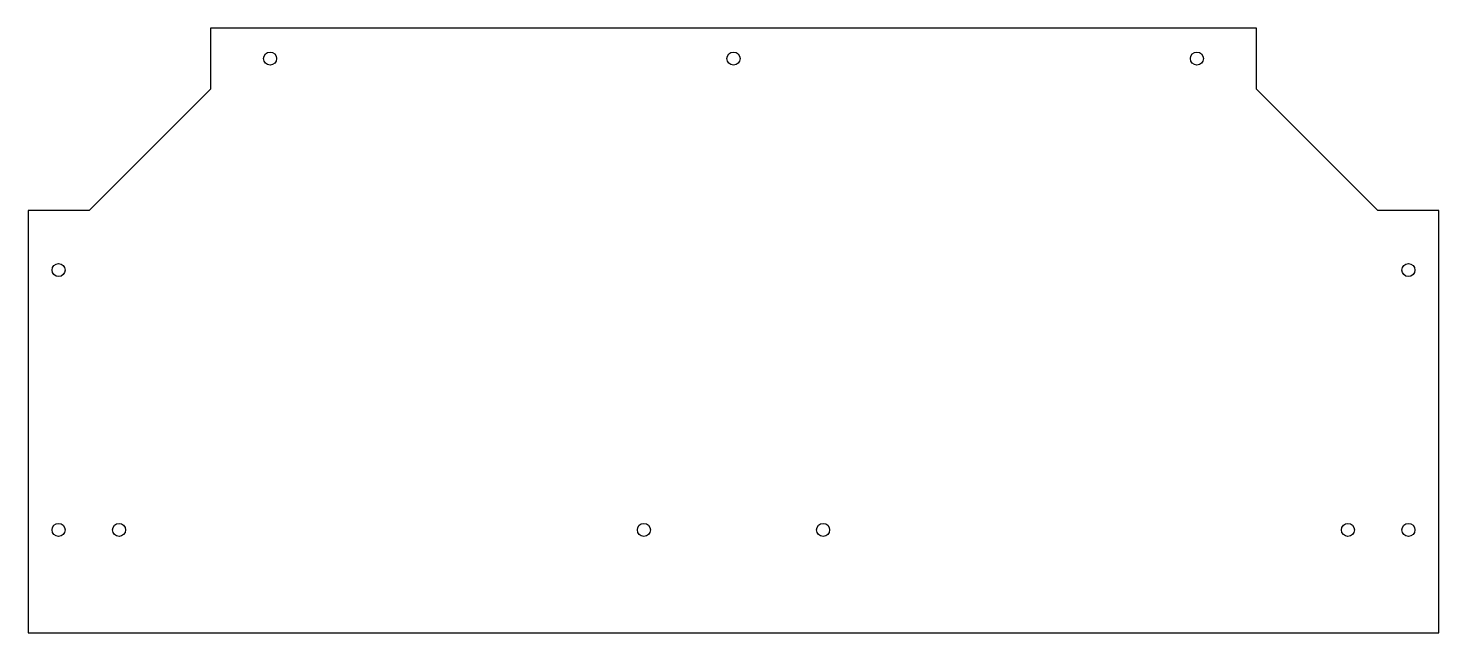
# Model space of a CAD drawing. Header units: millimetres. Extents: x -350 to 350, y -150 to 150.
import ezdxf

# ---------------------------------------------------------------- set-up
doc = ezdxf.new("R2010")
doc.units = ezdxf.units.MM
doc.layers.add('CUTOUTS', color=1, linetype='CONTINUOUS')
doc.layers.add('PERIMETER', color=5, linetype='CONTINUOUS')

msp = doc.modelspace()

# ---------------------------------------------------------------- linework, layer by layer
at = {"layer": 'CUTOUTS'}
for centre, radius in [((-230, 135), 3.23), ((0, 135), 3.23), ((230, 135), 3.23), ((-335, 30), 3.22), ((335, 30), 3.22), ((-335, -99), 3.22), ((-305, -99), 3.23), ((-44.5, -99), 3.22), ((44.5, -99), 3.22), ((305, -99), 3.23), ((335, -99), 3.22)]:
    msp.add_circle(centre, radius, dxfattribs=at)
at = {"layer": 'PERIMETER'}
for p, q in [((-259.57, 150.08), (-259.57, 119.83)), ((259.58, 150.08), (-259.57, 150.08)), ((259.58, 119.83), (259.58, 150.08)), ((-259.57, 119.83), (-319.83, 59.57)), ((319.83, 59.57), (259.58, 119.83)), ((-319.83, 59.57), (-350.07, 59.57)), ((-350.07, 59.57), (-350.07, -150.07)), ((350.08, 59.57), (319.83, 59.57)), ((350.08, -150.07), (350.08, 59.57)), ((-350.07, -150.07), (350.08, -150.07))]:
    msp.add_line(p, q, dxfattribs=at)

doc.saveas('drawing.dxf')
